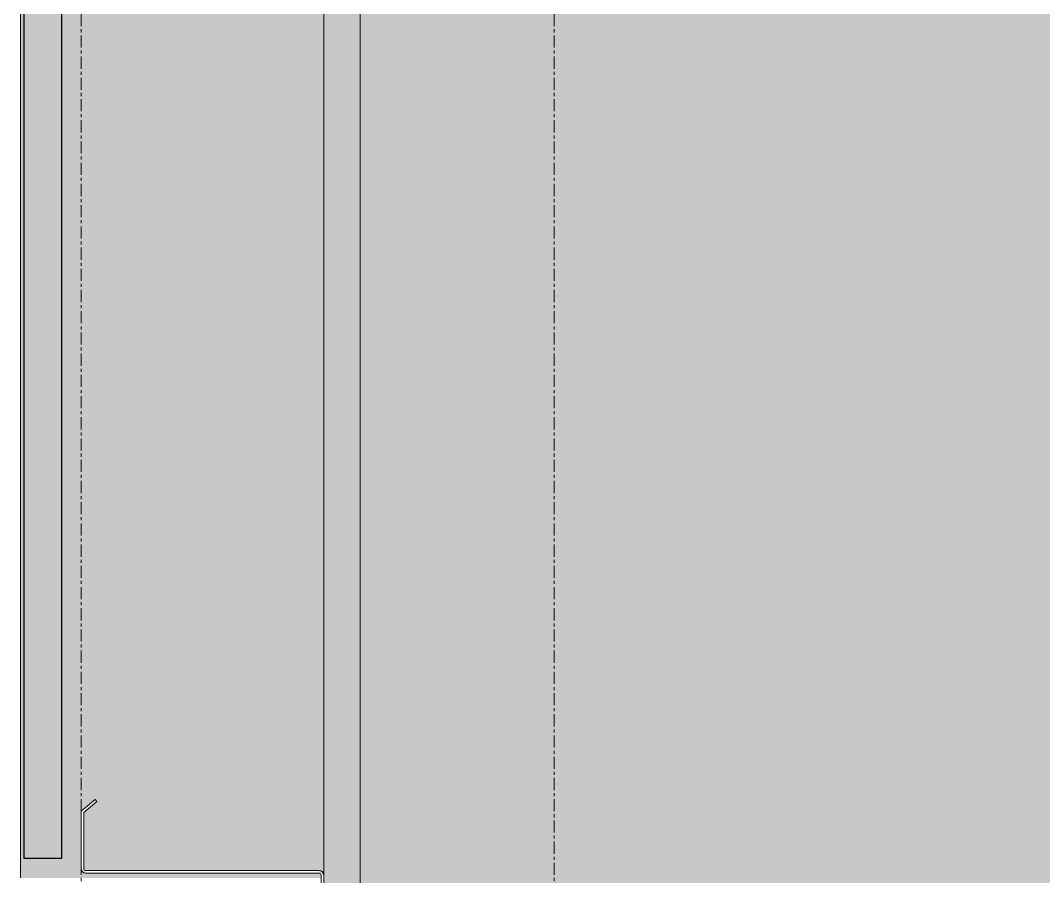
# Model space of a CAD drawing. Header units: inches. Extents: x -54880 to -186, y -132 to 853.
# Drawn here: x -16948.96 to -16906.79, y 337.81 to 373.12 of the extents above; entities that cross this region are included whole.
import ezdxf

# ---------------------------------------------------------------- set-up
doc = ezdxf.new("R2010")
doc.units = ezdxf.units.IN
doc.header["$MEASUREMENT"] = 0
doc.linetypes.add('Grid Line 1_2_', pattern=[0.875, 0.5, -0.125, 0.125, -0.125])
for name, color, linetype, lineweight in [('A-WALL', 113, 'Continuous', 9), ('L-SITE-WALL', 31, 'Continuous', 9), ('S-BEAM', 12, 'Continuous', 9), ('S-GRID', 1, 'Continuous', 9)]:
    doc.layers.add(name, color=color, linetype=linetype, lineweight=lineweight)

# ---------------------------------------------------------------- blocks, each defined once
blk = doc.blocks.new('Girt_Z - 10_D-V213-Section 1')
at = {"layer": 'S-BEAM', "lineweight": 15}
for p, q in [((21124.877, 340.982), (21124.303, 340.5)), ((21124.412, 340.449), (21124.948, 340.898)), ((21124.948, 340.898), (21124.877, 340.982)), ((21124.303, 340.5), (21124.303, 338.133)), ((21124.412, 338.129), (21124.412, 340.449)), ((21134.115, 338.055), (21124.49, 338.055)), ((21124.49, 337.945), (21134.115, 337.945)), ((21134.193, 337.87), (21134.193, 335.551)), ((21134.303, 335.5), (21134.303, 337.867)), ((21134.193, 335.551), (21133.658, 335.102)), ((21133.728, 335.018), (21134.303, 335.5)), ((21133.658, 335.102), (21133.728, 335.018))]:
    blk.add_line(p, q, dxfattribs=at)
for centre, radius, start, end in [((21124.49, 338.133), 0.188, 180, 270), ((21124.49, 338.133), 0.0782, 183.0424, 270), ((21134.115, 337.867), 0.188, 0, 90), ((21134.115, 337.867), 0.0782, 2.1227, 90)]:
    blk.add_arc(centre, radius, start, end, dxfattribs=at)
blk = doc.blocks.new('columns and girder2 - one-1075720-Section 1')
at = {"layer": 'S-BEAM'}
h = blk.add_hatch(color=256, dxfattribs=at)
h.paths.add_polyline_path([(21135.803, 0), (21135.803, 290.5), (21134.303, 290.5), (21134.303, 144.75), (21135.053, 144.75), (21135.053, 0)], flags=0)
h.paths.add_polyline_path([(21153.803, 0), (21155.303, 0), (21155.303, 118.862), (21177.822, 240.374), (21176.697, 242.534), (21153.803, 118.999), (21153.803, 20.181)], flags=0)
h.paths.add_polyline_path([(22358.803, 0), (22358.803, 193), (22359.553, 193), (22359.553, 334.408), (22358.053, 334.471), (22358.079, 0)], flags=0)
h.paths.add_polyline_path([(22339.981, 0), (22340.053, 0), (22340.053, 119), (22305.768, 291.852), (22304.238, 291.852), (22338.553, 118.853), (22338.553, 0)], flags=0)
h.paths.add_polyline_path([(21178.377, 243.368), (21193.292, 323.846), (21191.766, 323.846), (21177.252, 245.528), (21177.686, 244.694)], flags=0)
h.paths.add_polyline_path([(21135.452, 294), (21135.803, 294), (21135.803, 385.439), (21134.303, 385.501), (21134.303, 294)], flags=0)
h = blk.add_hatch(color=256, dxfattribs=at)
h.paths.add_polyline_path([(21135.803, 0), (21153.803, 0), (21153.803, 118.999), (21176.697, 242.534), (21153.389, 287.347), (21153.553, 287.511), (21153.553, 289.489), (21153.678, 289.5), (21153.678, 289.687), (21154.186, 289.687), (21154.186, 290.5), (21153.553, 290.5), (21153.553, 289.812), (21153.365, 289.812), (21153.365, 290.5), (21135.803, 290.5), (21135.803, 20.181)], flags=0)
h.paths.add_polyline_path([(22340.053, 0), (22358.053, 0), (22358.053, 135.251), (22348.554, 135.647), (22348.622, 137.28), (22358.053, 136.887), (22358.053, 159.637), (22349.569, 160.005), (22349.637, 161.624), (22358.053, 161.273), (22358.053, 285.602), (22307.553, 285.602), (22307.553, 286.602), (22358.053, 286.602), (22358.053, 334.492), (22307.553, 336.596), (22307.553, 291.852), (22305.768, 291.852), (22340.053, 118.853), (22340.053, 20.181)], flags=0)
h.paths.add_polyline_path([(21177.252, 245.528), (21192.177, 326.064), (21191.624, 325.986), (21191.624, 323.846), (21188.624, 323.846), (21188.624, 324.096), (21135.803, 324.096), (21135.803, 294), (21154.212, 294.07), (21154.217, 294.226), (21154.27, 294.429), (21154.428, 294.444), (21154.678, 294), (21184.428, 293.94), (21184.428, 290.5), (21155.49, 290.5), (21155.456, 289.812), (21155.303, 289.812), (21155.303, 290.5), (21154.669, 290.5), (21154.669, 289.687), (21155.178, 289.687), (21155.178, 289.5), (21155.303, 289.456), (21155.362, 287.549), (21174.823, 250.19)], flags=0)
h.paths.add_polyline_path([(22304.553, 295.958), (22304.553, 336.721), (22010.427, 348.976), (22009.227, 320.17), (22123.34, 328.257), (22298.102, 297.108)], flags=0)
h.paths.add_polyline_path([(22006.221, 320.085), (22007.43, 349.101), (21645.509, 364.181), (21643.888, 325.256), (22006.067, 320.087)], flags=0)
h.paths.add_polyline_path([(22349.379, 321.608), (22346.934, 321.608), (22346.934, 321.987), (22349.379, 321.987), (22349.862, 322.187), (22350.063, 322.67), (22350.063, 332.764), (22349.862, 333.247), (22349.379, 333.447), (22346.934, 333.447), (22346.934, 333.826), (22353.422, 333.826), (22353.422, 333.447), (22350.849, 333.395), (22350.493, 333.247), (22350.293, 332.764), (22350.293, 322.67), (22350.493, 322.187), (22350.977, 321.987), (22353.422, 321.987), (22353.422, 321.608), (22350.977, 321.608)], flags=0)
h.paths.add_polyline_path([(21135.803, 325.096), (21188.624, 325.096), (21188.624, 383.217), (21135.803, 385.418), (21135.803, 334.429)], flags=0)
h.paths.add_polyline_path([(21640.894, 325.476), (21642.512, 364.305), (21191.624, 383.092), (21191.624, 327.501), (21403.333, 357.253), (21640.732, 325.498)], flags=0)
for p, q in [((21135.803, 293.989), (21135.803, 385.439)), ((21134.303, 383.75), (21134.303, 337.867))]:
    blk.add_line(p, q, dxfattribs=at)

msp = doc.modelspace()

# ---------------------------------------------------------------- hatches: boundary and pattern name
at = {"layer": 'A-WALL', "transparency": 33554649}
msp.add_hatch(color=256, dxfattribs=at).paths.add_polyline_path([(-16948.8249, 338.5625), (-16947.2501, 338.5625), (-16947.2501, 396.15366), (-16948.8249, 396.15366), (-16948.8249, 395.28088)], flags=0)
at = {"layer": 'L-SITE-WALL'}
h = msp.add_hatch(color=256, dxfattribs=at)
h.paths.add_polyline_path([(-16936.64638, 337.75), (-16936.64638, 337.94531), (-16946.27138, 337.94531), (-16946.27143, 338.05469), (-16936.64638, 338.05469), (-16936.64635, 337.86719)], flags=0)
h.paths.add_polyline_path([(-16946.45888, 337.75), (-16936.56825, 337.75), (-16936.56825, 337.87006), (-16936.45888, 337.87006), (-16936.45888, 383.75), (-16937.03341, 383.26791), (-16937.10371, 383.3517), (-16936.56825, 383.801), (-16936.56825, 386.12006), (-16936.45888, 386.12006), (-16936.45888, 396.23813), (-16948.95888, 396.75897), (-16948.95888, 337.75), (-16947.2501, 337.75)], flags=0)
h.paths.add_polyline_path([(-16946.3495, 338.12872), (-16946.45888, 338.13281), (-16946.45888, 340.5), (-16945.88434, 340.98209), (-16945.81404, 340.8983), (-16946.3495, 340.449), (-16946.3495, 338.13281)], flags=0)
h.paths.add_polyline_path([(-16947.2501, 338.5625), (-16948.8249, 338.5625), (-16948.8249, 396.15366), (-16947.2501, 396.15366), (-16947.2501, 340.449)], flags=0)
h.paths.add_polyline_path([(-16936.64638, 385.98184), (-16936.64638, 386.19531), (-16946.27138, 386.19531), (-16946.27143, 386.30469), (-16936.64638, 386.30469), (-16936.64635, 386.12006)], flags=0)
h.paths.add_polyline_path([(-16946.3495, 386.37872), (-16946.45888, 386.38281), (-16946.45888, 388.75), (-16945.88434, 389.23209), (-16945.81404, 389.1483), (-16946.3495, 388.699), (-16946.3495, 386.98184)], flags=0)
msp.add_hatch(color=256, dxfattribs=at).paths.add_polyline_path([(-16948.8249, 338.5625), (-16947.2501, 338.5625), (-16947.2501, 396.15366), (-16948.8249, 396.15366), (-16948.8249, 384.48053)], flags=0)

# ---------------------------------------------------------------- linework, layer by layer
at = {"layer": 'A-WALL', "lineweight": 25}
for p, q in [((-16948.8249, 396.15366), (-16948.8249, 338.5625)), ((-16947.2501, 338.5625), (-16947.2501, 396.15366)), ((-16948.8249, 338.5625), (-16947.2501, 338.5625))]:
    msp.add_line(p, q, dxfattribs=at)
at = {"layer": 'L-SITE-WALL'}
msp.add_line((-16948.95888, 337.75), (-16948.95888, 396.75897), dxfattribs=at)
at = {"layer": 'S-GRID', "linetype": 'Grid Line 1_2_'}
for p, q in [((-16946.45888, -132), (-16946.45888, 648.65882)), ((-16936.45888, -132), (-16936.45888, 648.65882)), ((-16926.95888, -132), (-16926.95888, 648.65882))]:
    msp.add_line(p, q, dxfattribs=at)

# ---------------------------------------------------------------- block references
at = {"layer": 'S-BEAM'}
for name in ['columns and girder2 - one-1075720-Section 1', 'Girt_Z - 10_D-V213-Section 1']:
    msp.add_blockref(name, (-38070.76169, 0), dxfattribs=at)

doc.saveas('drawing.dxf')
